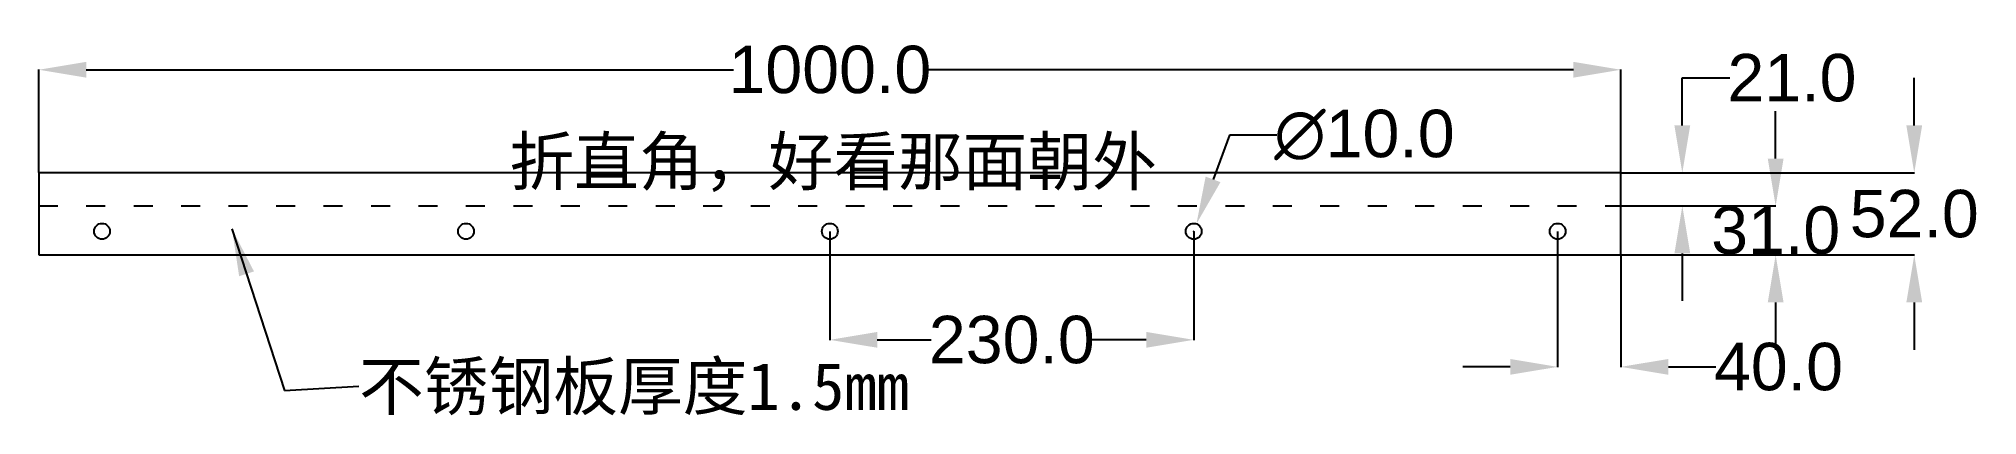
# Model space of a CAD drawing. Header units: millimetres. Extents: x 0 to 1225, y -101 to 137.
import ezdxf

# ---------------------------------------------------------------- set-up
doc = ezdxf.new("R2010")
doc.units = ezdxf.units.MM
doc.header["$PDMODE"] = 35
doc.linetypes.add('ACAD_ISO03W100', pattern=[30, 12, -18])
doc.styles.get("Standard").update_dxf_attribs({"font": 'arial.ttf'})
doc.dimstyles.get("Standard").update_dxf_attribs({"dimtxt": 30, "dimasz": 30, "dimexe": 0.18, "dimexo": 0.0625, "dimgap": 0.09, "dimtad": 0, "dimtih": 1, "dimtoh": 1, "dimdec": 1, "dimzin": 0, "dimdsep": 46, "dimtxsty": 'Standard', "dimcen": 0.09, "dimclrd": 3, "dimclre": 3, "dimclrt": 3, "dimadec": 0, "dimazin": 0, "dimtfac": 1, "dimtdec": 1, "dimtofl": 0, "dimtmove": 0, "dimatfit": 3, "dimfxl": 1, "dimtolj": 1, "dimtzin": 0, "dimarcsym": 0})

# ---------------------------------------------------------------- blocks, each defined once
blk = doc.blocks.new('*D18')
at = {"color": 3, "lineweight": -2, "transparency": 16777216}
for p, q in [((0, 52.1), (0, 117.3)), ((30, 117.2), (439.1, 117.2)), ((970, 117.2), (560.9, 117.2)), ((1000, 52.1), (1000, 117.3))]:
    blk.add_line(p, q, dxfattribs=at)
at = {"color": 3, "transparency": 16777216}
for points in [[(30, 122.2), (30, 112.2), (0, 117.2)], [(970, 122.2), (970, 112.2), (1000, 117.2)]]:
    blk.add_solid(points, dxfattribs=at)
at = {"layer": 'Defpoints', "color": 0, "transparency": 16777216}
for p in [(1000, 117.2), (0, 52), (1000, 52)]:
    blk.add_point(p, dxfattribs=at)
at = {"color": 3, "transparency": 16777216, "insert": (500, 117.2), "char_height": 30, "attachment_point": 5}
blk.add_mtext('\\A1;1000.0', dxfattribs=at)
blk = doc.blocks.new('*D19')
at = {"color": 3, "lineweight": -2, "transparency": 16777216}
for p, q in [((1185.4, 82), (1185.4, 112)), ((1000.1, 52), (1185.6, 52)), ((1000.1, 0), (1185.6, 0)), ((1185.4, -30), (1185.4, -60))]:
    blk.add_line(p, q, dxfattribs=at)
at = {"color": 3, "transparency": 16777216}
for points in [[(1180.4, 82), (1190.4, 82), (1185.4, 52)], [(1180.4, -30), (1190.4, -30), (1185.4, 0)]]:
    blk.add_solid(points, dxfattribs=at)
at = {"layer": 'Defpoints', "color": 0, "transparency": 16777216}
for p in [(1000, 52), (1185.4, 52), (1000, 0)]:
    blk.add_point(p, dxfattribs=at)
at = {"color": 3, "transparency": 16777216, "insert": (1185.4, 26), "char_height": 30, "attachment_point": 5}
blk.add_mtext('\\A1;52.0', dxfattribs=at)
blk = doc.blocks.new('*D20')
at = {"color": 3, "lineweight": -2, "transparency": 16777216}
for p, q in [((1038.8, 82), (1038.8, 112)), ((1038.8, 112), (1068.8, 112)), ((1000.1, 52), (1039, 52)), ((1000.1, 31), (1039, 31)), ((1038.8, 1), (1038.8, -29))]:
    blk.add_line(p, q, dxfattribs=at)
at = {"color": 3, "transparency": 16777216}
for points in [[(1033.8, 82), (1043.8, 82), (1038.8, 52)], [(1033.8, 1), (1043.8, 1), (1038.8, 31)]]:
    blk.add_solid(points, dxfattribs=at)
at = {"layer": 'Defpoints', "color": 0, "transparency": 16777216}
for p in [(1000.1, 52), (1038.8, 52), (1000, 31)]:
    blk.add_point(p, dxfattribs=at)
at = {"color": 3, "transparency": 16777216, "insert": (1108.1, 112), "char_height": 30, "attachment_point": 5}
blk.add_mtext('\\A1;21.0', dxfattribs=at)
blk = doc.blocks.new('*D21')
at = {"color": 3, "lineweight": -2, "transparency": 16777216}
for p, q in [((1097.8, 61), (1097.8, 91)), ((1000.1, 31), (1098, 31)), ((1000.1, 0), (1098, 0)), ((1097.8, -30), (1097.8, -60))]:
    blk.add_line(p, q, dxfattribs=at)
at = {"color": 3, "transparency": 16777216}
for points in [[(1092.8, 61), (1102.8, 61), (1097.8, 31)], [(1092.8, -30), (1102.8, -30), (1097.8, 0)]]:
    blk.add_solid(points, dxfattribs=at)
at = {"layer": 'Defpoints', "color": 0, "transparency": 16777216}
for p in [(1000, 31), (1097.8, 31), (1000.1, 0)]:
    blk.add_point(p, dxfattribs=at)
at = {"color": 3, "transparency": 16777216, "insert": (1097.8, 15.5), "char_height": 30, "attachment_point": 5}
blk.add_mtext('\\A1;31.0', dxfattribs=at)
blk = doc.blocks.new('*D22')
at = {"color": 3, "lineweight": -2, "transparency": 16777216}
for p, q in [((960, 14.9), (960, -71)), ((1000, -0.1), (1000, -71)), ((930, -70.8), (900, -70.8)), ((1030, -70.8), (1060, -70.8))]:
    blk.add_line(p, q, dxfattribs=at)
at = {"color": 3, "transparency": 16777216}
for points in [[(930, -65.8), (930, -75.8), (960, -70.8)], [(1030, -65.8), (1030, -75.8), (1000, -70.8)]]:
    blk.add_solid(points, dxfattribs=at)
at = {"layer": 'Defpoints', "color": 0, "transparency": 16777216}
for p in [(960, 15), (1000, 0), (1000, -70.8)]:
    blk.add_point(p, dxfattribs=at)
at = {"color": 3, "transparency": 16777216, "insert": (1099.6, -70.8), "char_height": 30, "attachment_point": 5}
blk.add_mtext('\\A1;40.0', dxfattribs=at)
blk = doc.blocks.new('*D23')
at = {"color": 3, "lineweight": -2, "transparency": 16777216}
for p, q in [((500, 14.9), (500, -53.9)), ((730, 14.9), (730, -53.9)), ((530, -53.7), (564.1, -53.7)), ((700, -53.7), (665.9, -53.7))]:
    blk.add_line(p, q, dxfattribs=at)
at = {"color": 3, "transparency": 16777216}
for points in [[(530, -48.7), (530, -58.7), (500, -53.7)], [(700, -48.7), (700, -58.7), (730, -53.7)]]:
    blk.add_solid(points, dxfattribs=at)
at = {"layer": 'Defpoints', "color": 0, "transparency": 16777216}
for p in [(500, 15), (730, 15), (730, -53.7)]:
    blk.add_point(p, dxfattribs=at)
at = {"color": 3, "transparency": 16777216, "insert": (615, -53.7), "char_height": 30, "attachment_point": 5}
blk.add_mtext('\\A1;230.0', dxfattribs=at)
blk = doc.blocks.new('*D24')
at = {"color": 3, "lineweight": -2, "transparency": 16777216}
for p, q in [((752.6, 75.9), (742.2, 47.8)), ((782.6, 75.9), (752.6, 75.9)), ((729.9, 15), (730.1, 15)), ((730, 14.9), (730, 15.1))]:
    blk.add_line(p, q, dxfattribs=at)
at = {"color": 3, "transparency": 16777216}
blk.add_solid([(737.5, 49.6), (746.9, 46.1), (731.7, 19.7)], dxfattribs=at)
at = {"layer": 'Defpoints', "color": 0, "transparency": 16777216}
for p in [(731.7, 19.7), (728.3, 10.3)]:
    blk.add_point(p, dxfattribs=at)
at = {"color": 3, "transparency": 16777216, "insert": (837.9, 75.9), "char_height": 30, "attachment_point": 5}
blk.add_mtext('\\A1;∅10.0', dxfattribs=at)

msp = doc.modelspace()

# ---------------------------------------------------------------- linework, layer by layer
at = {"color": 0}
for p, q in [((1000, 52), (0, 52)), ((0, 52), (0, 31)), ((1000, 31), (1000, 52)), ((0, 31), (0, 0)), ((1000, 0), (1000, 31)), ((0, 0), (1000, 0))]:
    msp.add_line(p, q, dxfattribs=at)
at = {"color": 4, "linetype": 'ACAD_ISO03W100'}
msp.add_line((0, 31), (1000, 31), dxfattribs=at)
at = {"color": 0}
for centre in [(40, 15), (270, 15), (500, 15), (730, 15), (960, 15)]:
    msp.add_circle(centre, 5, dxfattribs=at)

# ---------------------------------------------------------------- texts
at = {"color": 4, "insert": (297.48, 74.23), "char_height": 30, "width": 439.0276, "attachment_point": 1}
msp.add_mtext('{\\fSimSun|b0|i0|c134|p2;折直角，好看那面朝外}', dxfattribs=at)
at = {"color": 3, "insert": (202.42, -68.03), "char_height": 30, "width": 467.8389, "attachment_point": 1}
msp.add_mtext('{\\fSimSun|b0|i0|c134|p2;不锈钢板厚度1.5mm}', dxfattribs=at)

# ---------------------------------------------------------------- dimensions: what is measured, and where the dimension line sits
at = {"color": 3}
for base, p1, p2, picture, middle in [((1000, 117.15), (0, 52), (1000, 52), '*D18', (500, 117.15)), ((730, -53.72), (500, 15), (730, 15), '*D23', (615, -53.72)), ((1000, -70.84), (960, 15), (1000, 0), '*D22', (1099.61, -70.84))]:
    dim = msp.add_linear_dim(base=base, p1=p1, p2=p2, dimstyle='Standard', dxfattribs=at)
    dim.commit()
    dim.dimension.update_dxf_attribs({"geometry": picture, "text_midpoint": middle})
for base, p1, p2, picture, middle in [((1038.84, 52), (1000, 31), (1000.06, 52), '*D20', (1108.09, 112)), ((1185.44, 52), (1000, 0), (1000, 52), '*D19', (1185.44, 26)), ((1097.8, 31), (1000.06, 0), (1000, 31), '*D21', (1097.8, 15.5))]:
    dim = msp.add_linear_dim(base=base, p1=p1, p2=p2, angle=90, dimstyle='Standard', dxfattribs=at)
    dim.commit()
    dim.dimension.update_dxf_attribs({"geometry": picture, "text_midpoint": middle})
dim = msp.add_diameter_dim_2p(p1=(728.26, 10.31), p2=(731.74, 19.69), dimstyle='Standard', dxfattribs=at)
dim.commit()
dim.dimension.update_dxf_attribs({"geometry": '*D24', "text_midpoint": (837.92, 75.94)})

# ---------------------------------------------------------------- leaders
at = {"color": 3, "annotation_type": 0, "has_hookline": 1, "hookline_direction": 0, "text_width": 362.18}
msp.add_leader([(122.09, 16.61), (155.24, -85.68), (202.33, -83.03)], dimstyle='Standard', override={"dimgap": 0.09, "dimtad": 0}, dxfattribs=at)

doc.saveas('drawing.dxf')
